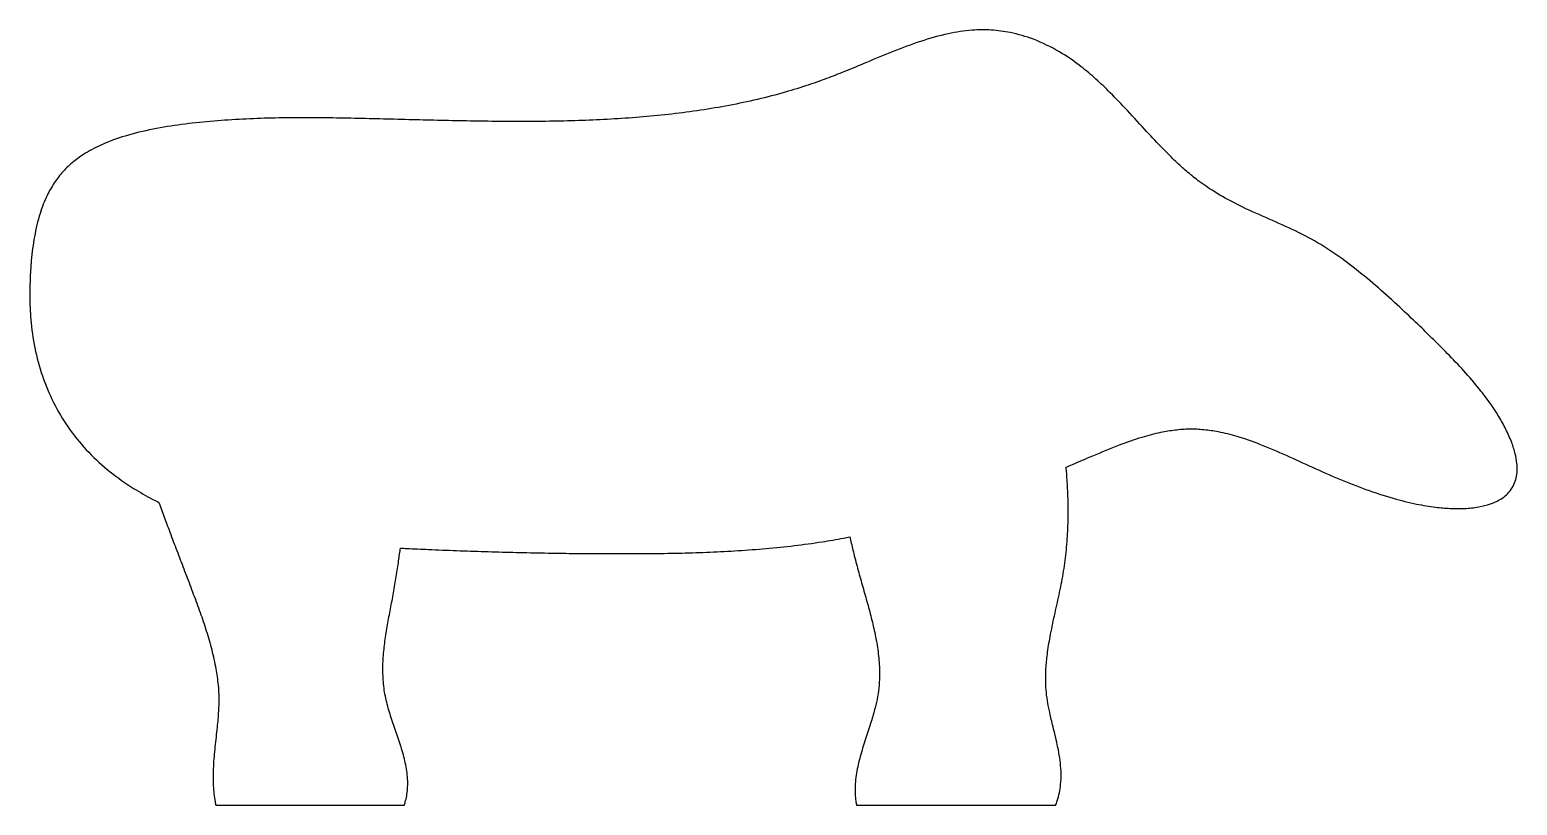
# Model space of a CAD drawing. Header units: millimetres. Extents: x 7 to 266, y 0 to 135.
import ezdxf

# ---------------------------------------------------------------- set-up
doc = ezdxf.new("R2010")
doc.units = ezdxf.units.MM
doc.layers.add('outline', color=7, linetype='Continuous')

msp = doc.modelspace()

# ---------------------------------------------------------------- linework, layer by layer
at = {"layer": 'outline'}
for p, q in [((39.41, 0), (72.31, 0)), ((151.18, 0), (185.9, 0))]:
    msp.add_line(p, q, dxfattribs=at)
for points, knots in [([(187.73, 58.99), (188.09, 59.15), (189.64, 59.81), (192.72, 61.13), (196.75, 62.81), (200.71, 64.21), (203.96, 65.07), (206.72, 65.54), (209.24, 65.72), (211.76, 65.61), (214.53, 65.2), (217.78, 64.37), (221.75, 62.97), (226.11, 61.08), (230.68, 58.95), (235.29, 56.93), (239.98, 55.08), (244.5, 53.59), (248.57, 52.57), (251.89, 52.01), (254.67, 51.76), (257.19, 51.74), (259.56, 51.98), (261.61, 52.49), (263.15, 53.16), (264.31, 53.95), (265.2, 54.85), (265.87, 55.93), (266.27, 57.13), (266.42, 58.39), (266.37, 59.79), (266.07, 61.45), (265.42, 63.45), (264.45, 65.62), (263.23, 67.82), (261.7, 70.17), (259.67, 72.85), (257.11, 75.82), (254.41, 78.66), (251.84, 81.23), (249.24, 83.77), (246.19, 86.66), (242.67, 89.87), (238.83, 93.12), (234.81, 96.16), (230.55, 98.86), (226.01, 101.05), (221.38, 103.03), (217.05, 105.02), (213.4, 107.1), (210.64, 109.03), (208.49, 110.81), (206.43, 112.71), (204.07, 115.09), (201.21, 118.17), (198.19, 121.48), (195.28, 124.51), (192.64, 127.01), (189.84, 129.33), (186.36, 131.7), (182.33, 133.67), (178.29, 134.85), (174.67, 135.33), (171.03, 135.3), (166.87, 134.65), (162.29, 133.34), (157.57, 131.56), (153.19, 129.72), (149.31, 128.1), (145.93, 126.77), (142.5, 125.56), (138.49, 124.32), (133.88, 123.13), (128.95, 122.08), (123.98, 121.24), (118.99, 120.59), (113.98, 120.09), (108.95, 119.73), (103.92, 119.49), (98.88, 119.35), (93.85, 119.3), (88.81, 119.31), (83.77, 119.38), (78.73, 119.48), (73.7, 119.61), (68.66, 119.74), (63.63, 119.86), (58.59, 119.95), (53.55, 119.97), (48.51, 119.9), (43.48, 119.7), (38.45, 119.36), (33.45, 118.82), (28.47, 118.03), (23.84, 116.92), (19.88, 115.51), (16.89, 113.96), (14.6, 112.35), (12.76, 110.62), (11.21, 108.62), (9.83, 106.18), (8.61, 103.04), (7.73, 99.22), (7.24, 95.33), (7.01, 91.7), (6.96, 88.06), (7.17, 83.87), (7.89, 79.16), (9.28, 74.3), (11.3, 69.68), (13.94, 65.37), (17.19, 61.51), (20.93, 58.12), (24.73, 55.44), (27.65, 53.78), (29.15, 53.02), (29.5, 52.85)], [0.0000015, 0.0000015, 0.0000015, 0.0000015, 0.00266, 0.0113636, 0.0227273, 0.032197, 0.0397727, 0.0454545, 0.0511364, 0.0568182, 0.0625, 0.0700758, 0.0795455, 0.0909091, 0.1022727, 0.1136364, 0.125, 0.1363636, 0.1458333, 0.1534091, 0.1590909, 0.1647727, 0.1704545, 0.1751894, 0.1789773, 0.1818182, 0.1846591, 0.1875, 0.1903409, 0.1931818, 0.1960227, 0.1998106, 0.2045455, 0.2102273, 0.2159091, 0.2215909, 0.2291667, 0.2386364, 0.2481061, 0.2556818, 0.2632576, 0.2727273, 0.2840909, 0.2954545, 0.3068182, 0.3181818, 0.3295455, 0.3409091, 0.3522727, 0.3617424, 0.3693182, 0.375, 0.3806818, 0.3882576, 0.3977273, 0.4090909, 0.4185606, 0.4261364, 0.4337121, 0.4431818, 0.4545455, 0.4640152, 0.4715909, 0.4791667, 0.4886364, 0.5, 0.5113636, 0.5227273, 0.532197, 0.5397727, 0.5473485, 0.5568182, 0.5681818, 0.5795455, 0.5909091, 0.6022727, 0.6136364, 0.625, 0.6363636, 0.6477273, 0.6590909, 0.6704545, 0.6818182, 0.6931818, 0.7045455, 0.7159091, 0.7272727, 0.7386364, 0.75, 0.7613636, 0.7727273, 0.7840909, 0.7954545, 0.8068182, 0.8181818, 0.8276515, 0.8352273, 0.8409091, 0.8465909, 0.8522727, 0.8579545, 0.8655303, 0.875, 0.8844697, 0.8920455, 0.8996212, 0.9090909, 0.9204545, 0.9318182, 0.9431818, 0.9545455, 0.9659091, 0.9772727, 0.9886364, 0.9973405, 1.0000002, 1.0000002, 1.0000002, 1.0000002]), ([(185.9, 0), (186, 0.26), (186.42, 1.44), (186.92, 3.89), (186.83, 7.36), (186.16, 10.82), (185.41, 13.84), (184.83, 16.26), (184.44, 18.3), (184.21, 20.15), (184.14, 22.01), (184.2, 24.09), (184.45, 26.56), (184.95, 29.63), (185.68, 33.08), (186.51, 36.72), (187.25, 40.38), (187.76, 44.08), (188.04, 47.8), (188.12, 51.54), (188.02, 55.02), (187.86, 57.51), (187.75, 58.75), (187.73, 58.99)], [0, 0, 0, 0, 0.014135, 0.0625, 0.125, 0.1875, 0.239583, 0.28125, 0.3125, 0.34375, 0.375, 0.40625, 0.447917, 0.5, 0.5625, 0.625, 0.6875, 0.75, 0.8125, 0.875, 0.9375, 0.987543, 1.000037, 1.000037, 1.000037, 1.000037]), ([(29.5, 52.85), (29.58, 52.65), (29.96, 51.58), (30.74, 49.44), (31.86, 46.44), (33.08, 43.25), (34.3, 40.06), (35.51, 36.86), (36.7, 33.66), (37.79, 30.43), (38.75, 27.14), (39.45, 23.99), (39.84, 21.17), (39.97, 18.71), (39.9, 16.24), (39.65, 13.41), (39.27, 10.2), (38.95, 6.8), (38.91, 3.59), (39.15, 1.33), (39.37, 0.21), (39.41, 0)], [0.0000019, 0.0000019, 0.0000019, 0.0000019, 0.0116839, 0.0625, 0.125, 0.1875, 0.25, 0.3125, 0.375, 0.4375, 0.5, 0.5625, 0.6145833, 0.65625, 0.6979167, 0.75, 0.8125, 0.875, 0.9375, 0.9883161, 1, 1, 1, 1]), ([(71.61, 44.86), (71.99, 44.84), (73.62, 44.76), (76.89, 44.62), (81.42, 44.44), (86.33, 44.27), (91.24, 44.13), (96.15, 44.03), (101.06, 43.95), (105.97, 43.91), (110.88, 43.9), (115.79, 43.92), (120.7, 44), (125.61, 44.16), (130.52, 44.41), (135.41, 44.78), (140.3, 45.28), (144.79, 45.89), (148.02, 46.44), (149.63, 46.74), (150, 46.82)], [-0.0000001, -0.0000001, -0.0000001, -0.0000001, 0.01447, 0.0625, 0.125, 0.1875, 0.25, 0.3125, 0.375, 0.4375, 0.5, 0.5625, 0.625, 0.6875, 0.75, 0.8125, 0.875, 0.9375, 0.9855309, 0.9999998, 0.9999998, 0.9999998, 0.9999998]), ([(150, 46.82), (150.03, 46.65), (150.26, 45.68), (150.73, 43.73), (151.44, 40.99), (152.26, 38.1), (153.08, 35.22), (153.86, 32.32), (154.52, 29.4), (155.01, 26.43), (155.22, 23.61), (155.16, 21.1), (154.87, 18.96), (154.39, 16.84), (153.69, 14.44), (152.8, 11.75), (151.89, 8.89), (151.17, 5.98), (150.85, 3.19), (150.97, 1.18), (151.14, 0.2), (151.18, 0)], [-0.000011, -0.000011, -0.000011, -0.000011, 0.010416, 0.0625, 0.125, 0.1875, 0.25, 0.3125, 0.375, 0.4375, 0.5, 0.552083, 0.59375, 0.635417, 0.6875, 0.75, 0.8125, 0.875, 0.9375, 0.9875, 1, 1, 1, 1]), ([(72.31, 0), (72.36, 0.18), (72.64, 1.09), (72.96, 2.98), (72.86, 5.66), (72.27, 8.47), (71.42, 11.2), (70.47, 13.89), (69.57, 16.6), (68.87, 19.38), (68.55, 22.23), (68.56, 25.09), (68.81, 27.94), (69.24, 30.77), (69.75, 33.58), (70.3, 36.38), (70.8, 39.2), (71.21, 41.88), (71.47, 43.76), (71.59, 44.71), (71.61, 44.86)], [0, 0, 0, 0, 0.012089, 0.0625, 0.125, 0.1875, 0.25, 0.3125, 0.375, 0.4375, 0.5, 0.5625, 0.625, 0.6875, 0.75, 0.8125, 0.875, 0.9375, 0.990097, 1, 1, 1, 1])]:
    msp.add_open_spline(points, degree=3, knots=knots, dxfattribs=at)

doc.saveas('drawing.dxf')
